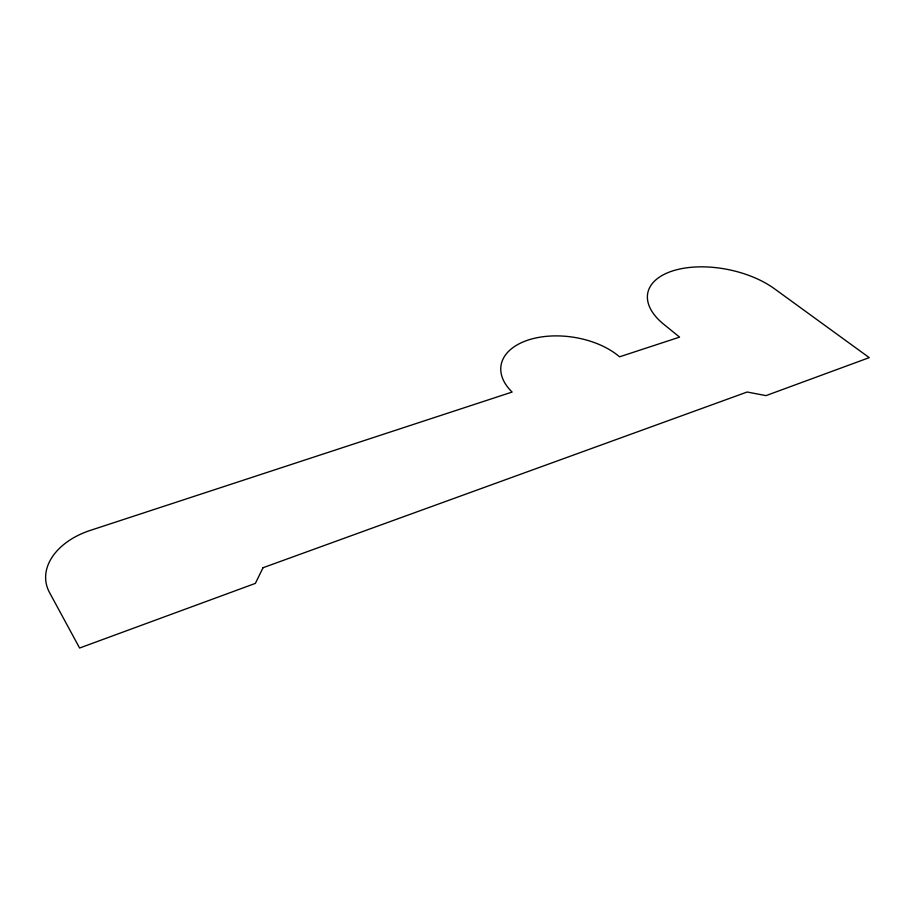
<?xml version="1.0" encoding="UTF-8"?>
<svg xmlns="http://www.w3.org/2000/svg" width="915" height="915" viewBox="0 0 915 915"><rect width="100%" height="100%" fill="white"/><g stroke="black" fill="none" stroke-linecap="round" stroke-linejoin="round"><path stroke-width="1.37" d="M263.04 567.723L255.365 583.393L79.605 648.026L49.513 592.52A68.27 45.944 -8.4 0 1 90.299 530.403L512.125 392.055A66.761 38.819 8.5 0 1 528.23 340.025A66.761 38.819 8.5 0 1 619.546 356.816L679.582 337.132L663.661 324.207A74.378 38.888 11.5 0 1 672.708 270.897A74.378 38.888 11.5 0 1 774.445 288.751L869.25 357.639L765.981 395.623L747.166 392.02L263.04 567.723"/></g></svg>
